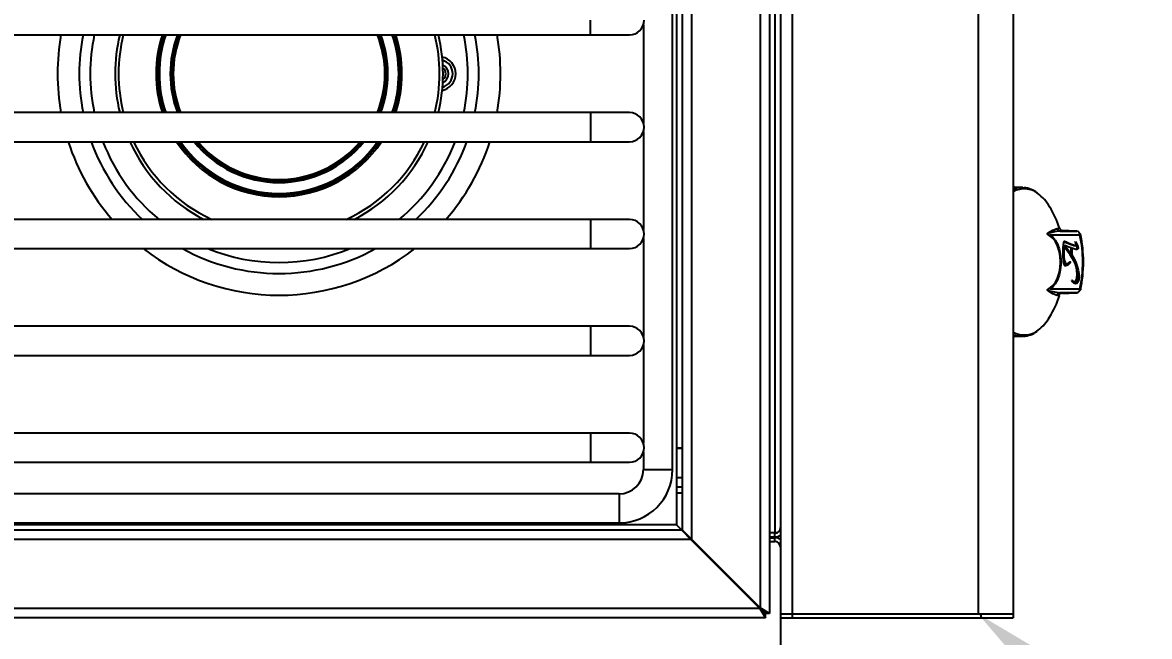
# Model space of a CAD drawing. Header units: inches. Extents: x -1 to 4116, y -71 to 1384.
# Drawn here: x 862.31 to 876.81, y 1080.62 to 1088.52 of the extents above; entities that cross this region are included whole.
import ezdxf
from ezdxf import colors
from ezdxf.entities.mleader import LeaderData, LeaderLine
from ezdxf.math import Vec2, Vec3

# ---------------------------------------------------------------- set-up
doc = ezdxf.new("R2010")
doc.units = ezdxf.units.IN
doc.header["$MEASUREMENT"] = 0
for name, color, linetype in [('A-ANNO - NEW', 3, 'Continuous'), ('A-APPL-NEWW', 1, 'Continuous'), ('A-CASE-NEW', 2, 'Continuous'), ('A-WALL-HTCH-F', 252, 'Continuous')]:
    doc.layers.add(name, color=color, linetype=linetype)
doc.styles.add('ccTXT', font='ROMANS.shx', dxfattribs={"width": 0.8})

msp = doc.modelspace()

# ---------------------------------------------------------------- hatches: boundary and pattern name
at = {"layer": 'A-WALL-HTCH-F'}
h = msp.add_hatch(dxfattribs=at)
h.set_pattern_fill('ANSI31', color=256)
h.set_pattern_definition([(45, (344.39756, 69.81976), (-0.088388348, 0.088388348), [])])
h.paths.add_polyline_path([(868.06377117, 1221.86544828), (844.06377117, 1221.86544828), (844.06377117, 1197.86544828), (868.06377117, 1197.86544828)])
h.paths.add_polyline_path([(864.56377117, 1201.36544828), (847.56377117, 1201.36544828), (847.56377117, 1218.36544828), (864.56377117, 1218.36544828)], flags=16)
h.paths.add_polyline_path([(1028.06377117, 1221.86544828), (1004.06377117, 1221.86544828), (1004.06377117, 1197.86544828), (1028.06377117, 1197.86544828)])
h.paths.add_polyline_path([(1007.56377117, 1218.36544828), (1024.56377117, 1218.36544828), (1024.56377117, 1201.36544828), (1007.56377117, 1201.36544828)], flags=16)
h.paths.add_polyline_path([(1188.06377117, 1221.86544828), (1164.06377117, 1221.86544828), (1164.06377117, 1197.86544828), (1188.06377117, 1197.86544828)])
h.paths.add_polyline_path([(1167.56377117, 1218.36544828), (1184.56377117, 1218.36544828), (1184.56377117, 1201.36544828), (1167.56377117, 1201.36544828)], flags=16)
h.paths.add_polyline_path([(1044.06377117, 273.86544828), (1020.06377117, 273.86544828), (1020.06377117, 249.86544828), (1044.06377117, 249.86544828)])
h.paths.add_polyline_path([(1040.56377117, 253.36544828), (1023.56377117, 253.36544828), (1023.56377117, 270.36544828), (1040.56377117, 270.36544828)], flags=16)
h.paths.add_polyline_path([(1163.31377117, 273.86544828), (1152.06377117, 273.86544828), (1152.06377117, 249.86544828), (1163.31377117, 249.86544828), (1163.31377117, 253.36544828), (1155.56377117, 253.36544828), (1155.56377117, 270.36544828), (1163.31377117, 270.36544828)])
h.paths.add_polyline_path([(856.06377117, 326.11544828), (836.31377117, 326.11544828), (836.31377117, 350.07893897), (831.31377117, 350.07893897), (831.31377117, 321.11544828), (856.06377117, 321.11544828)])
h.paths.add_polyline_path([(908.06377117, 326.11544828), (904.06377117, 326.11544828), (904.06377117, 321.11544828), (908.06377117, 321.11544828)])
h.paths.add_polyline_path([(960.06377117, 326.11544828), (956.06377117, 326.11544828), (956.06377117, 321.11544828), (960.06377117, 321.11544828)])
h.paths.add_polyline_path([(836.31377117, 460.1519576), (831.31377117, 460.1519576), (831.31377117, 374.07893897), (836.31377117, 374.07893897)])
h.paths.add_polyline_path([(1212.56377117, 504.36544828), (1167.56377117, 504.36544828), (1167.56377117, 504.86544828), (1164.06377117, 504.86544828), (1164.06377117, 501.36544828), (1166.06377117, 501.36544828), (1166.06377117, 503.63852295), (1167.56377117, 503.63852295), (1167.56377117, 501.36544828), (1204.56377117, 501.36544828), (1204.56377117, 500.86544828), (1208.06377117, 500.86544828), (1208.06377117, 501.36544828), (1212.56377117, 501.36544828)], flags=17)
h.paths.add_polyline_path([(1212.56377117, 504.86544828), (1204.56377117, 504.86544828), (1186.06377117, 504.86544828), (1186.06377117, 504.36544828), (1212.56377117, 504.36544828)], flags=16)
edge = h.paths.add_edge_path(flags=17)
edge.add_line((1212.56488726, 505.11544828), (1186.06377117, 505.11544828))
edge.add_line((1186.06377117, 505.11544828), (1186.06377117, 504.86544828))
edge.add_line((1186.06377117, 504.86544828), (1204.56377117, 504.86544828))
edge.add_line((1204.56377117, 504.86544828), (1212.56377117, 504.86544828))
edge.add_arc((1240.56377117, 504.86544828), 28, 179.488423743, 180, ccw=False)
h.paths.add_polyline_path([(1172.56377117, 681.86544828), (1167.56377117, 681.86544828), (1167.56377117, 704.36544828), (1172.56377117, 704.36544828)], flags=16)
h.paths.add_polyline_path([(1208.06377117, 500.86544828), (1204.56377117, 500.86544828), (1204.56377117, 500.11544828), (1208.06377117, 500.11544828)], flags=17)
h.paths.add_polyline_path([(1172.81377117, 495.86544828), (1172.06377117, 495.86544828), (1172.06377117, 486.86544828), (1172.81377117, 486.86544828)], flags=17)
h.paths.add_polyline_path([(1172.81377117, 500.11544828), (1204.56377117, 500.11544828), (1204.56377117, 500.86544828), (1172.06377117, 500.86544828), (1172.06377117, 495.86544828), (1172.81377117, 495.86544828)], flags=16)
h.paths.add_polyline_path([(1172.06377117, 486.86544828), (1167.56377117, 486.86544828), (1167.56377117, 478.86544828), (1172.06377117, 478.86544828)], flags=17)
h.paths.add_polyline_path([(1172.81377117, 486.86544828), (1172.06377117, 486.86544828), (1172.06377117, 482.86544828), (1172.81377117, 482.86544828)], flags=17)
h.paths.add_polyline_path([(1172.81377117, 482.86544828), (1172.06377117, 482.86544828), (1172.06377117, 478.86544828), (1172.81377117, 478.86544828)], flags=17)
h.paths.add_polyline_path([(1167.56377117, 501.36544828), (1166.06377117, 501.36544828), (1166.06377117, 478.86544828), (1167.56377117, 478.86544828)], flags=17)
h.paths.add_polyline_path([(1166.06377117, 486.86544828), (1164.06377117, 486.86544828), (1164.06377117, 478.86544828), (1166.06377117, 478.86544828)], flags=17)
h.paths.add_polyline_path([(1164.06377117, 504.36544828), (1163.31377117, 504.36544828), (1163.31377117, 478.86544828), (1164.06377117, 478.86544828)], flags=17)
h.paths.add_polyline_path([(1166.06377117, 495.86544828), (1164.06377117, 495.86544828), (1164.06377117, 486.86544828), (1166.06377117, 486.86544828)], flags=17)
h.paths.add_polyline_path([(1166.06377117, 501.36544828), (1164.06377117, 501.36544828), (1164.06377117, 495.86544828), (1166.06377117, 495.86544828)], flags=17)
h.paths.add_polyline_path([(1172.06377117, 500.86544828), (1204.56377117, 500.86544828), (1204.56377117, 501.36544828), (1167.56377117, 501.36544828), (1167.56377117, 495.86544828), (1172.06377117, 495.86544828)], flags=17)
h.paths.add_polyline_path([(1172.06377117, 495.86544828), (1167.56377117, 495.86544828), (1167.56377117, 486.86544828), (1172.06377117, 486.86544828)], flags=17)
h.paths.add_polyline_path([(1167.56377117, 503.63852295), (1166.06377117, 503.63852295), (1166.06377117, 501.36544828), (1167.56377117, 501.36544828)], flags=16)
h.paths.add_polyline_path([(1168.31377117, 554.11544828), (1190.31377117, 554.11544828), (1190.31377117, 580.36544828), (1185.31377117, 580.36544828), (1185.31377117, 559.11544828), (1163.31377117, 559.11544828), (1163.31377117, 506.36544828), (1164.06377117, 506.36544828), (1164.06377117, 504.86544828), (1175.06377117, 504.86544828), (1175.06377117, 505.11544828), (1168.31377117, 505.11544828)], flags=17)
h.paths.add_polyline_path([(1164.06377117, 504.86544828), (1164.06377117, 506.36544828), (1163.31377117, 506.36544828), (1163.31377117, 504.36544828), (1164.06377117, 504.36544828)], flags=17)
h.paths.add_polyline_path([(1175.06377117, 504.86544828), (1167.56377117, 504.86544828), (1167.56377117, 504.36544828), (1175.06377117, 504.36544828)], flags=16)
h.paths.add_polyline_path([(1186.06377117, 504.86544828), (1175.06377117, 504.86544828), (1175.06377117, 504.36544828), (1186.06377117, 504.36544828)], flags=16)
h.paths.add_polyline_path([(1186.06377117, 505.11544828), (1175.06377117, 505.11544828), (1175.06377117, 504.86544828), (1186.06377117, 504.86544828)], flags=16)
h.paths.add_polyline_path([(1168.31377117, 418.1169859), (1168.31377117, 444.36544828), (1172.81914228, 444.36544828), (1172.81914228, 423.11544828), (1209.06377117, 423.11544828), (1209.06377117, 418.1169859)])
h.paths.add_polyline_path([(1253.06914228, 423.1169859), (1241.06377117, 423.1169859), (1241.06377117, 418.11544828), (1253.06914228, 418.11544828)])
h.paths.add_polyline_path([(1244.31377117, 398.11544828), (1249.31377117, 398.11544828), (1249.31377117, 394.1169859), (1288.81377117, 394.1169859), (1288.81377117, 398.11544828), (1293.81913633, 398.11536314), (1293.82618755, 360.6163898), (1288.8191421, 360.6163898), (1288.8191421, 389.1169859), (1244.31377117, 389.1169859)])
h.paths.add_polyline_path([(1288.81914228, 436.11544828), (1288.81914228, 423.1169859), (1285.06914228, 423.1169859), (1285.06914228, 418.1169859), (1288.81377117, 418.1169859), (1288.81377117, 403.11544828), (1293.81914228, 403.11544816), (1293.81914109, 436.11544828)])
h.paths.add_polyline_path([(1288.81914228, 441.11544828), (1288.81914228, 445.61544828), (1293.81377117, 445.61544828), (1293.81377117, 441.11544828)])
h.paths.add_polyline_path([(1336.31377117, 441.11544828), (1368.31377117, 441.11544828), (1368.31377117, 436.11544828), (1365.81377117, 436.11544828), (1365.81377117, 398.11544828), (1357.31377117, 398.11544828), (1357.31377117, 403.11544828), (1360.81377117, 403.11544828), (1360.81377117, 436.11544828), (1336.31377117, 436.11544828)])
h.paths.add_polyline_path([(1168.31377099, 325.11792741), (1288.8191421, 325.11792741), (1288.8191421, 328.6163898), (1293.81795388, 328.61630476), (1293.81795388, 319.11792741), (1168.31377099, 319.11792741)])
h.paths.add_polyline_path([(1483.81377117, 460.36544828), (1488.81377117, 460.36544828), (1488.81377117, 470.61544828), (1483.81377117, 470.61544828)])
h.paths.add_polyline_path([(1483.81377117, 561.61544828), (1488.81377117, 561.61544828), (1488.81377117, 603.61544828), (1483.81377117, 603.61544828), (1483.81377117, 577.11544828), (1315.81377117, 577.11544828), (1315.81377117, 677.61544828), (1310.81377117, 677.61544828), (1310.81377117, 571.11544828), (1307.56377117, 571.11544828), (1307.56377117, 566.11544828), (1315.81377117, 566.11544828), (1315.81377117, 572.11544828), (1483.81377117, 572.11544828), (1483.81377117, 561.61544828), (1488.81377117, 561.61544828)])
h.paths.add_polyline_path([(1308.81377116, 682.61544828), (1308.81377116, 708.61544828), (1370.56377117, 708.61544828), (1370.56377117, 707.36544828), (1339.56377117, 707.36544828), (1339.56377117, 704.86544828), (1370.56377117, 704.86544828), (1370.56377117, 703.61544828), (1315.81377117, 703.61544828), (1315.81377117, 682.61544828), (1311.56377117, 682.61544828), (1311.56377117, 702.11544828), (1311.56377117, 682.61544828)])
h.paths.add_polyline_path([(1483.81377117, 734.36544828), (1483.81377117, 708.61544828), (1429.06377117, 708.61544828), (1429.06377117, 707.36544828), (1459.31377117, 707.36544828), (1459.31377117, 704.86544828), (1429.06377117, 704.86544828), (1429.06377117, 703.61544828), (1483.81377117, 703.61544828), (1483.81377117, 681.86544828), (1488.81377117, 681.86544828), (1488.81377117, 734.36544828)])
h.paths.add_polyline_path([(1483.81377117, 830.36544828), (1483.81377117, 782.36544828), (1488.81377117, 782.36544828), (1488.81377117, 811.61544828), (1506.81377117, 811.61544828), (1506.81377117, 897.11544828), (1488.81377117, 897.11544828), (1488.81377117, 926.36544828), (1483.81377117, 926.36544828), (1483.81377117, 878.36544828), (1488.06377117, 878.36544828), (1488.06377117, 892.86544828), (1502.56377117, 892.86544828), (1502.56377117, 815.86544828), (1488.06377117, 815.86544828), (1488.06377117, 830.36544828)])
h.paths.add_polyline_path([(1398.06377117, 1001.61544828), (1398.06377117, 1006.61544828), (1488.81377117, 1006.61544828), (1488.81377117, 974.36544828), (1483.81377117, 974.36544828), (1483.81377117, 1001.61544828), (1414.06377117, 1001.61544828)])
h.paths.add_polyline_path([(1172.06377117, 1006.61544828), (1254.06377117, 1006.61544828), (1254.06377117, 1001.61544828), (1172.06377117, 1001.61544828)])
h.paths.add_polyline_path([(1012.06377117, 1006.61544828), (1028.06377117, 1006.61544828), (1028.06377117, 1001.61544828), (1012.06377117, 1001.61544828)])
h.paths.add_polyline_path([(868.06377117, 1006.61544828), (868.06377117, 1001.61544828), (836.31377117, 1001.61544828), (836.31377117, 915.86544828), (831.31377117, 915.86544828), (831.31377117, 1006.61544828)])
h.paths.add_polyline_path([(831.31377117, 879.86544828), (836.31377117, 879.86544828), (836.31377117, 804.36544828), (831.31377117, 804.36544828)])
h.paths.add_polyline_path([(831.31377117, 768.36544828), (831.31377117, 671.36544828), (836.31377117, 671.36544828), (836.31377117, 677.61544828), (867.56377117, 677.61544828), (867.56377117, 678.86544828), (835.31377117, 678.86544828), (835.31377117, 681.36544828), (867.56377117, 681.36544828), (867.56377117, 682.61544828), (836.31377117, 682.61544828), (836.31377117, 768.36544828)])
h.paths.add_polyline_path([(899.56377117, 682.61544828), (976.06377117, 682.61544828), (976.06377117, 677.61544828), (976.31377117, 677.61544828), (976.31377117, 647.36544828), (971.31377117, 647.36544828), (971.31377117, 677.61544828), (899.56377117, 677.61544828)])
h.paths.add_polyline_path([(1027.81377117, 508.11544828), (1027.81377117, 443.11544828), (1032.81377117, 443.11544828), (1032.81377117, 669.11544828), (1038.81377117, 669.11544828), (1038.81377117, 677.61544828), (1034.56377117, 677.61544828), (1034.56377117, 673.36544828), (1032.06377117, 673.36544828), (1032.06377117, 677.61544828), (1027.81377117, 677.61544828), (1027.81377117, 577.11544828), (976.31377117, 577.11544828), (976.31377117, 605.36544828), (971.31377117, 605.36544828), (971.31377117, 577.11544828), (836.31377117, 577.11544828), (836.31377117, 639.36544828), (831.31377117, 639.36544828), (831.31377117, 560.61544828), (836.31377117, 560.61544828), (836.31377117, 572.11544828), (911.31377117, 572.11544828), (911.31377117, 544.11544828), (912.56377117, 544.11544828), (912.56377117, 573.11544828), (915.06377117, 573.11544828), (915.06377117, 544.11544828), (916.31377117, 544.11544828), (916.31377117, 572.11544828), (958.31377117, 572.11544828), (958.31377117, 513.11544828), (955.06377117, 513.11544828), (955.06377117, 508.11544828), (966.56377117, 508.11544828), (966.56377117, 513.11544828), (963.31377117, 513.11544828), (963.31377117, 572.11544828), (1027.81377117, 572.11544828), (1027.81377117, 513.11544828), (996.56377117, 513.11544828), (996.56377117, 508.11544828)])
h.paths.add_polyline_path([(916.31377117, 513.11544828), (925.06377117, 513.11544828), (925.06377117, 508.11544828), (836.31377117, 508.11544828), (836.31377117, 484.1519576), (831.31377117, 484.1519576), (831.31377117, 524.61544828), (836.31377117, 524.61544828), (836.31377117, 513.11544828), (911.31377117, 513.11544828), (911.31377117, 516.11544828), (916.31377117, 516.11544828)], flags=17)
h.paths.add_polyline_path([(1027.81377117, 326.11544828), (1027.81377117, 345.86544828), (1032.81377117, 345.86544828), (1032.81377117, 350.11544828), (1074.06377117, 350.11544828), (1074.06377117, 345.11544828), (1032.81377117, 345.11544828), (1032.81377117, 321.11544828), (1008.06377117, 321.11544828), (1008.06377117, 326.11544828)])
h.paths.add_polyline_path([(1122.06377117, 350.11544828), (1163.31377117, 350.11544828), (1163.31377117, 345.11544828), (1122.06377117, 345.11544828)])
h.paths.add_polyline_path([(1032.81377117, 682.61544828), (1032.81377117, 708.61544828), (1019.31377117, 708.61544828), (1019.31377117, 682.61544828), (1023.56377117, 682.61544828), (1023.56377117, 703.61544828), (1028.56377117, 703.61544828), (1028.56377117, 682.61544828)])
h.paths.add_polyline_path([(1027.81377119, 383.11544828), (1032.81377117, 383.11544828), (1032.81377117, 353.36544828), (1027.81377119, 353.36544828)])
h.paths.add_polyline_path([(1164.06377117, 673.36544828), (1161.56377117, 673.36544828), (1161.56377117, 678.36544828), (1164.06377117, 678.36544828)], flags=16)
edge = h.paths.add_edge_path()
edge.add_line((1293.81377117, 505.11544828), (1272.81377117, 505.11544828))
edge.add_line((1272.81377117, 505.11544828), (1272.81377117, 511.61544828))
edge.add_line((1272.81377117, 511.61544828), (1267.81377117, 511.61544828))
edge.add_line((1267.81377117, 511.61544828), (1267.81377117, 505.11544828))
edge.add_line((1267.81377117, 505.11544828), (1244.31377117, 505.11544828))
edge.add_line((1244.31377117, 505.11544828), (1244.31377117, 566.11544828))
edge.add_line((1244.31377117, 566.11544828), (1267.81377117, 566.11544828))
edge.add_line((1267.81377117, 566.11544828), (1267.81377117, 559.61544828))
edge.add_line((1267.81377117, 559.61544828), (1272.81377117, 559.61544828))
edge.add_line((1272.81377117, 559.61544828), (1272.81377117, 566.11544828))
edge.add_line((1272.81377117, 566.11544828), (1277.56377117, 566.11544828))
edge.add_line((1277.56377117, 566.11544828), (1277.56377117, 571.11544828))
edge.add_line((1277.56377117, 571.11544828), (1244.31377117, 571.11544828))
edge.add_line((1244.31377117, 571.11544828), (1244.31377117, 677.61544828))
edge.add_line((1244.31377117, 677.61544828), (1243.06377117, 677.61544828))
edge.add_line((1243.06377117, 677.61544828), (1243.06377117, 682.61544828))
edge.add_line((1243.06377117, 682.61544828), (1176.81377117, 682.61544828))
edge.add_line((1176.81377117, 682.61544828), (1176.81377117, 708.61544828))
edge.add_line((1176.81377117, 708.61544828), (1163.31377117, 708.61544828))
edge.add_line((1163.31377117, 708.61544828), (1163.31377117, 682.61544828))
edge.add_line((1163.31377117, 682.61544828), (1157.31377117, 682.61544828))
edge.add_line((1157.31377117, 682.61544828), (1157.31377117, 669.11544828))
edge.add_line((1157.31377117, 669.11544828), (1163.31377117, 669.11544828))
edge.add_line((1163.31377117, 669.11544828), (1163.31377117, 665.86544828))
edge.add_line((1163.31377117, 665.86544828), (1168.31377117, 665.86544828))
edge.add_line((1168.31377117, 665.86544828), (1168.31377117, 677.61544828))
edge.add_line((1168.31377117, 677.61544828), (1239.31377117, 677.61544828))
edge.add_line((1239.31377117, 677.61544828), (1239.31377117, 618.61544828))
edge.add_line((1239.31377117, 618.61544828), (1190.31377117, 618.61544828))
edge.add_line((1190.31377117, 618.61544828), (1190.31377117, 628.61544828))
edge.add_line((1190.31377117, 628.61544828), (1168.31377117, 628.61544828))
edge.add_line((1168.31377117, 628.61544828), (1168.31377117, 635.86544828))
edge.add_line((1168.31377117, 635.86544828), (1163.31377117, 635.86544828))
edge.add_line((1163.31377117, 635.86544828), (1163.31377117, 623.61544828))
edge.add_line((1163.31377117, 623.61544828), (1185.31377117, 623.61544828))
edge.add_line((1185.31377117, 623.61544828), (1185.31377117, 610.36544828))
edge.add_line((1185.31377117, 610.36544828), (1190.31377117, 610.36544828))
edge.add_line((1190.31377117, 610.36544828), (1190.31377117, 613.61544828))
edge.add_line((1190.31377117, 613.61544828), (1239.31377117, 613.61544828))
edge.add_line((1239.31377117, 613.61544828), (1239.31377117, 505.11544828))
edge.add_line((1239.31377117, 505.11544828), (1212.56488726, 505.11544828))
edge.add_arc((1240.56377117, 504.86544828), 28.00000001, 179.488423743, 180)
edge.add_line((1212.56377117, 504.86544828), (1212.56377117, 501.36544828))
edge.add_line((1212.56377117, 501.36544828), (1208.06377117, 501.36544828))
edge.add_line((1208.06377117, 501.36544828), (1208.06377117, 500.11544828))
edge.add_line((1208.06377117, 500.11544828), (1288.81377117, 500.11544828))
edge.add_line((1288.81377117, 500.11544828), (1288.81377117, 477.61544828))
edge.add_line((1288.81377117, 477.61544828), (1293.81377117, 477.61544828))
edge.add_line((1293.81377117, 477.61544828), (1293.81377117, 505.11544828))

# ---------------------------------------------------------------- linework, layer by layer
at = {"layer": 'A-APPL-NEWW'}
for p, q in [((871.8043397, 1094.73837722, 0.27330226), (871.8043397, 1080.99251935, 0.27330226)), ((871.9243397, 1094.81037722, 0.27330226), (871.9243397, 1080.92051935, 0.27330226)), ((872.06377117, 1094.81744828, 0.27330226), (872.06377117, 1080.91344828, 0.27330226)), ((872.21482945, 1094.81744828, 0.27330226), (872.21482945, 1080.91344828, 0.27330226)), ((874.60628019, 1094.81744828, 0.27330226), (874.60628019, 1080.91344828, 0.27330226)), ((875.05877117, 1094.81744828, 0.27330226), (875.05877117, 1080.91344828, 0.27330226)), ((870.7993397, 1093.73337722, 0.27330226), (870.7993397, 1081.99751935, 0.27330226)), ((870.9193397, 1093.85337722, 0.27330226), (870.9193397, 1081.87751935, 0.27330226)), ((871.9918397, 1093.77137722, 0.27330226), (871.9918397, 1081.95951935, 0.27330226)), ((870.7273397, 1093.66844828, 0.27330226), (870.7273397, 1082.06244828, 0.27330226)), ((870.6743397, 1082.76809356, 0.27330226), (870.6743397, 1092.95919828, 0.27330226)), ((869.6208397, 1088.36544828, 0.27330226), (869.6208397, 1088.55294828, 0.27330226)), ((870.2993397, 1088.4955549, 0.27330226), (870.2993397, 1087.23534166, 0.27330226)), ((850.6028397, 1088.36544828, 0.27330226), (869.6208397, 1088.36544828, 0.27330226)), ((869.6208397, 1088.36544828, 0.27330226), (870.1208397, 1088.36544828, 0.27330226)), ((869.6208397, 1087.36544828, 0.27330226), (850.6028397, 1087.36544828, 0.27330226)), ((870.1208397, 1087.36544828, 0.27330226), (869.6208397, 1087.36544828, 0.27330226)), ((869.6208397, 1087.36544828, 0.27330226), (869.6208397, 1087.17794828, 0.27330226)), ((869.6208397, 1087.17794828, 0.27330226), (869.6208397, 1086.99044828, 0.27330226)), ((870.2993397, 1087.1205549, 0.27330226), (870.2993397, 1085.86034166, 0.27330226)), ((850.6028397, 1086.99044828, 0.27330226), (869.6208397, 1086.99044828, 0.27330226)), ((869.6208397, 1086.99044828, 0.27330226), (870.1208397, 1086.99044828, 0.27330226)), ((875.18113005, 1086.40027432, 0.27330226), (875.07517451, 1086.40463837, 0.27330226)), ((875.18113005, 1086.40027432, 0.27330226), (875.2143443, 1086.39684727, 0.27330226)), ((869.6208397, 1085.99044828, 0.27330226), (850.6028397, 1085.99044828, 0.27330226)), ((870.1208397, 1085.99044828, 0.27330226), (869.6208397, 1085.99044828, 0.27330226)), ((869.6208397, 1085.99044828, 0.27330226), (869.6208397, 1085.80294828, 0.27330226)), ((869.6208397, 1085.80294828, 0.27330226), (869.6208397, 1085.61544828, 0.27330226)), ((870.2993397, 1085.7455549, 0.27330226), (870.2993397, 1084.48534166, 0.27330226)), ((875.91671854, 1085.78940983, 0.27330226), (875.53393092, 1085.78940983, 0.27330226)), ((875.6667353, 1085.83937937, 0.27330226), (875.87579596, 1085.83937937, 0.27330226)), ((875.68448305, 1085.84833044, 0.27330226), (875.69177699, 1085.84706819, 0.27330226)), ((850.6028397, 1085.61544828, 0.27330226), (869.6208397, 1085.61544828, 0.27330226)), ((869.6208397, 1085.61544828, 0.27330226), (870.1208397, 1085.61544828, 0.27330226)), ((875.73742267, 1085.69301709, 0.27330226), (875.75438363, 1085.69301709, 0.27330226)), ((875.80236993, 1085.54889168, 0.27330226), (875.80236993, 1085.62407431, 0.27330226)), ((875.81269303, 1085.61604749, 0.27330226), (875.80236993, 1085.61935822, 0.27330226)), ((875.86180842, 1085.60573523, 0.27330226), (875.81269303, 1085.62148705, 0.27330226)), ((875.81269303, 1085.62148705, 0.27330226), (875.81269303, 1085.53367252, 0.27330226)), ((875.83008865, 1085.65877398, 0.27330226), (875.84704961, 1085.65877398, 0.27330226)), ((875.85398544, 1085.69826769, 0.27330226), (875.85797758, 1085.70770357, 0.27330226)), ((875.86600816, 1085.65687165, 0.27330226), (875.87117943, 1085.64462017, 0.27330226)), ((875.87559944, 1085.60307187, 0.27330226), (875.87116373, 1085.60307187, 0.27330226)), ((875.78540897, 1085.54889168, 0.27330226), (875.78540897, 1085.57172963, 0.27330226)), ((875.79573207, 1085.55794605, 0.27330226), (875.79573207, 1085.53367252, 0.27330226)), ((875.79573207, 1085.53367252, 0.27330226), (875.80766529, 1085.51205806, 0.27330226)), ((875.73234177, 1085.42089858, 0.27330226), (875.74930273, 1085.42089858, 0.27330226)), ((875.77444067, 1085.43223685, 0.27330226), (875.79140163, 1085.43223685, 0.27330226)), ((875.81720744, 1085.19488181, 0.27330226), (875.82702398, 1085.19200247, 0.27330226)), ((875.82702398, 1085.19200247, 0.27330226), (875.83527404, 1085.19479326, 0.27330226)), ((875.53393092, 1085.09748674, 0.27330226), (875.91671854, 1085.09748674, 0.27330226)), ((875.87579596, 1085.0475172, 0.27330226), (875.6667353, 1085.0475172, 0.27330226)), ((869.6208397, 1084.61544828, 0.27330226), (850.6028397, 1084.61544828, 0.27330226)), ((870.1208397, 1084.61544828, 0.27330226), (869.6208397, 1084.61544828, 0.27330226)), ((869.6208397, 1084.61544828, 0.27330226), (869.6208397, 1084.42794828, 0.27330226)), ((875.06405731, 1084.48202928, 0.27330226), (875.05877117, 1084.48208103, 0.27330226)), ((875.07517451, 1084.48225819, 0.27330226), (875.06405731, 1084.48202928, 0.27330226)), ((875.07517451, 1084.48225819, 0.27330226), (875.18113005, 1084.48662225, 0.27330226)), ((875.18756965, 1084.48696471, 0.27330226), (875.18113005, 1084.48662225, 0.27330226)), ((869.6208397, 1084.42794828, 0.27330226), (869.6208397, 1084.24044828, 0.27330226)), ((870.2993397, 1084.3705549, 0.27330226), (870.2993397, 1083.11034166, 0.27330226)), ((850.6028397, 1084.24044828, 0.27330226), (869.6208397, 1084.24044828, 0.27330226)), ((869.6208397, 1084.24044828, 0.27330226), (870.1208397, 1084.24044828, 0.27330226)), ((869.6208397, 1083.24044828, 0.27330226), (850.6028397, 1083.24044828, 0.27330226)), ((870.1208397, 1083.24044828, 0.27330226), (869.6208397, 1083.24044828, 0.27330226)), ((869.6208397, 1083.24044828, 0.27330226), (869.6208397, 1083.05294828, 0.27330226)), ((869.6208397, 1083.05294828, 0.27330226), (869.6208397, 1082.86544828, 0.27330226)), ((870.2993397, 1082.9955549, 0.27330226), (870.2993397, 1082.77169828, 0.27330226)), ((870.7273397, 1083.05194828, 0.27330226), (870.7993397, 1083.05194828, 0.27330226)), ((870.7993397, 1083.04344828, 0.27330226), (870.7273397, 1083.04344828, 0.27330226)), ((850.6028397, 1082.86544828, 0.27330226), (869.6208397, 1082.86544828, 0.27330226)), ((869.6208397, 1082.86544828, 0.27330226), (870.1208397, 1082.86544828, 0.27330226)), ((870.2993397, 1082.77169828, 0.27330226), (870.6743397, 1082.77169828, 0.27330226)), ((870.7993397, 1082.66344828, 0.27330226), (870.7273397, 1082.66344828, 0.27330226)), ((869.9868397, 1082.45919828, 0.27330226), (850.2368397, 1082.45919828, 0.27330226)), ((869.9868397, 1082.45919828, 0.27330226), (869.9868397, 1082.08419828, 0.27330226)), ((870.7993397, 1082.54344828, 0.27330226), (870.7273397, 1082.54344828, 0.27330226)), ((870.7273397, 1082.47144828, 0.27330226), (870.7993397, 1082.47144828, 0.27330226)), ((870.79226863, 1081.99044828, 0.27330226), (849.43141076, 1081.99044828, 0.27330226)), ((870.7273397, 1082.06244828, 0.27330226), (849.4963397, 1082.06244828, 0.27330226)), ((850.2368397, 1082.08419828, 0.27330226), (869.9868397, 1082.08419828, 0.27330226)), ((870.79226863, 1081.99044828, 0.27330226), (870.7273397, 1082.06244828, 0.27330226)), ((870.79226863, 1081.99044828, 0.27330226), (870.91226863, 1081.87044828, 0.27330226)), ((870.9193397, 1081.87751935, 0.27330226), (870.7993397, 1081.99751935, 0.27330226)), ((870.7993397, 1081.99751935, 0.27330226), (870.7993397, 1081.98337722, 0.27330226)), ((870.91226863, 1081.87044828, 0.27330226), (849.31141076, 1081.87044828, 0.27330226)), ((870.8473397, 1081.94951935, 0.27330226), (870.8473397, 1081.93537722, 0.27330226)), ((870.88826863, 1081.89444828, 0.27330226), (870.90241076, 1081.89444828, 0.27330226)), ((870.91226863, 1081.87044828, 0.27330226), (871.79726863, 1080.98544828, 0.27330226)), ((871.8043397, 1080.99251935, 0.27330226), (870.9193397, 1081.87751935, 0.27330226)), ((870.9243397, 1081.85837722, 0.27330226), (870.9243397, 1081.87251935, 0.27330226)), ((870.93626863, 1081.84644828, 0.27330226), (870.95041076, 1081.84644828, 0.27330226)), ((871.9918397, 1081.95951935, 0.27330226), (871.9243397, 1081.95951935, 0.27330226)), ((871.9243397, 1081.90444828, 0.27330226), (871.9918397, 1081.90444828, 0.27330226)), ((871.9243397, 1081.89444828, 0.27330226), (871.9918397, 1081.89444828, 0.27330226)), ((871.9243397, 1081.84644828, 0.27330226), (871.9918397, 1081.84644828, 0.27330226)), ((871.9918397, 1081.95244828, 0.27330226), (871.9918397, 1081.95951935, 0.27330226)), ((871.9918397, 1081.90444828, 0.27330226), (871.9918397, 1081.95244828, 0.27330226)), ((871.9918397, 1081.89444828, 0.27330226), (871.9918397, 1081.90444828, 0.27330226)), ((871.9918397, 1081.84644828, 0.27330226), (871.9918397, 1081.89444828, 0.27330226)), ((871.00826863, 1081.77444828, 0.27330226), (871.02241076, 1081.77444828, 0.27330226)), ((871.66341076, 1081.13344828, 0.27330226), (871.64926863, 1081.13344828, 0.27330226)), ((871.79726863, 1080.98544828, 0.27330226), (848.42641076, 1080.98544828, 0.27330226)), ((871.76881199, 1081.01390492, 0.27330226), (871.78295413, 1081.01390492, 0.27330226)), ((871.79726863, 1080.98544828, 0.27330226), (871.86926863, 1080.86544828, 0.27330226)), ((871.79726863, 1080.98544828, 0.27330226), (871.86926863, 1080.91344828, 0.27330226)), ((871.9243397, 1080.92051935, 0.27330226), (871.8043397, 1080.99251935, 0.27330226)), ((871.8763397, 1080.92051935, 0.27330226), (871.8043397, 1080.99251935, 0.27330226)), ((871.86926863, 1080.86544828, 0.27330226), (848.35441076, 1080.86544828, 0.27330226)), ((871.86926863, 1080.86544828, 0.27330226), (871.86926863, 1080.91344828, 0.27330226)), ((871.9243397, 1080.92051935, 0.27330226), (871.8763397, 1080.92051935, 0.27330226)), ((872.06377117, 1080.91344828, 0.27330226), (872.21482945, 1080.91344828, 0.27330226)), ((872.06377117, 1080.91344828, 0.27330226), (872.21482945, 1080.91344828, 0.27330226)), ((872.06377117, 1080.91344828, 0.27330226), (872.06377117, 1080.86544828, 0.27330226)), ((872.06377117, 1080.86544828, 0.27330226), (872.21482945, 1080.86544828, 0.27330226)), ((872.21482945, 1080.91344828, 0.27330226), (874.60628019, 1080.91344828, 0.27330226)), ((872.21482945, 1080.91344828, 0.27330226), (872.21482945, 1080.86544828, 0.27330226)), ((872.21482945, 1080.91344828, 0.27330226), (874.64185688, 1080.91344828, 0.27330226)), ((872.21482945, 1080.86544828, 0.27330226), (874.64185688, 1080.86544828, 0.27330226)), ((874.64185688, 1080.91344828, 0.27330226), (875.05877117, 1080.91344828, 0.27330226)), ((874.64185688, 1080.91344828, 0.27330226), (874.64185688, 1080.86544828, 0.27330226)), ((874.64185688, 1080.86544828, 0.27330226), (875.05877117, 1080.86544828, 0.27330226)), ((875.05877117, 1080.91344828, 0.27330226), (875.05877117, 1080.86544828, 0.27330226))]:
    msp.add_line(p, q, dxfattribs=at)
at = {"layer": 'A-APPL-NEWW', "elevation": 0.27330226, "flags": 128}
for points in [[(875.05877117, 1086.40527153), (875.06374, 1086.40493299), (875.06457896, 1086.40486679)], [(875.05877117, 1086.40481554), (875.06405731, 1086.40486729), (875.07517451, 1086.40463837)], [(875.53338428, 1085.77719372), (875.5171887, 1085.7865012), (875.50023076, 1085.79832566), (875.49884492, 1085.8000325), (875.49818428, 1085.80116583), (875.49777959, 1085.80219719), (875.49756408, 1085.80327843), (875.49756654, 1085.80439515), (875.49794811, 1085.80598175), (875.50105144, 1085.81050036), (875.51565378, 1085.82190628), (875.51765095, 1085.82324849), (875.56915019, 1085.85419667), (875.62202167, 1085.87360389)], [(875.6667353, 1085.83937937), (875.64104338, 1085.83782141), (875.58786633, 1085.82932058), (875.52038101, 1085.81258442), (875.50302201, 1085.80667271), (875.49912973, 1085.80433071), (875.49852271, 1085.80350838), (875.49840337, 1085.80314009), (875.4983791, 1085.80292958), (875.49839878, 1085.80263832), (875.498472, 1085.80236917), (875.49856726, 1085.80215609), (875.49877253, 1085.80183461), (875.49933276, 1085.80124721), (875.50059372, 1085.80036255), (875.51734035, 1085.79423391), (875.53393092, 1085.78940983)], [(875.53338428, 1085.10970285), (875.56957131, 1085.1385053), (875.60171342, 1085.18109415), (875.62835749, 1085.23554394), (875.64829894, 1085.29939304), (875.66063622, 1085.36975483), (875.66481157, 1085.44344828), (875.66063622, 1085.51714174), (875.64829894, 1085.58750353), (875.62835749, 1085.65135263), (875.60171342, 1085.70580242), (875.56957131, 1085.74839126), (875.53338428, 1085.77719372)], [(875.53393092, 1085.78940983), (875.56868522, 1085.76237852), (875.5999711, 1085.72305453), (875.62658267, 1085.67295354), (875.64749424, 1085.61400663), (875.66189981, 1085.54848581), (875.66924413, 1085.47891648), (875.66924413, 1085.40798009), (875.66189981, 1085.33841076), (875.64749424, 1085.27288993), (875.62658267, 1085.21394302), (875.5999711, 1085.16384204), (875.56868522, 1085.12451805), (875.53393092, 1085.09748674)], [(875.69177699, 1085.84706819), (875.69727427, 1085.8458498), (875.70030634, 1085.84470098), (875.70086757, 1085.84362388), (875.69895691, 1085.8426205), (875.69457791, 1085.8416927), (875.68773873, 1085.84084222), (875.67845209, 1085.84007063), (875.6667353, 1085.83937937)], [(875.87579596, 1085.83937937), (875.77187113, 1085.84372172), (875.69177699, 1085.84706819)], [(875.91671854, 1085.78940983), (875.92060314, 1085.79309332), (875.9227869, 1085.79664146), (875.92318956, 1085.79992386), (875.92179635, 1085.80281992), (875.91865844, 1085.80522322), (875.91400325, 1085.80701466)], [(875.69913891, 1085.53291157), (875.70129361, 1085.61418936), (875.70482468, 1085.67779793)], [(875.71161156, 1085.61899914), (875.70959808, 1085.62158369), (875.70233389, 1085.63292907)], [(875.70600979, 1085.6567194), (875.71987716, 1085.63584287), (875.73117236, 1085.62042171)], [(875.73072363, 1085.64504789), (875.71884208, 1085.65032402), (875.70600979, 1085.6567194)], [(875.70644145, 1085.7047128), (875.71673505, 1085.70087042), (875.73742267, 1085.69301709)], [(875.71292993, 1085.64286997), (875.71036461, 1085.59642132), (875.70946201, 1085.55977338)], [(875.74518962, 1085.59766907), (875.72655905, 1085.62158369), (875.71292993, 1085.64286997)], [(875.72297076, 1085.6567194), (875.73683812, 1085.63584287), (875.74813332, 1085.62042171)], [(875.75224643, 1085.64302216), (875.73580304, 1085.65032402), (875.72297076, 1085.6567194)], [(875.73117236, 1085.62042171), (875.74693902, 1085.59968607), (875.75939959, 1085.58359135)], [(875.73742267, 1085.69301709), (875.78929336, 1085.67362598), (875.83008865, 1085.65877398)], [(875.79305494, 1085.53557492), (875.76655476, 1085.57117917), (875.74518962, 1085.59766907)], [(875.74813332, 1085.62042171), (875.76389999, 1085.59968607), (875.77636055, 1085.58359135)], [(875.80236993, 1085.62407431), (875.77423832, 1085.63410149), (875.75224643, 1085.64302216)], [(875.75438363, 1085.69301709), (875.80625432, 1085.67362598), (875.84704961, 1085.65877398)], [(875.83008865, 1085.65877398), (875.83791322, 1085.65644971), (875.84412161, 1085.65565406)], [(875.84412161, 1085.65565406), (875.8493668, 1085.65695065), (875.85017045, 1085.65784694)], [(875.84704961, 1085.65877398), (875.85487418, 1085.65644971), (875.86108258, 1085.65565406)], [(875.85797758, 1085.70770357), (875.87576801, 1085.67393212), (875.8881404, 1085.64462017)], [(875.86108258, 1085.65565406), (875.86632776, 1085.65695065), (875.86859308, 1085.6594771), (875.86927088, 1085.66163112), (875.8694701, 1085.66410069)], [(875.87116373, 1085.60307187), (875.86591554, 1085.60443537), (875.86180842, 1085.60573523)], [(875.87601839, 1085.62255239), (875.87558919, 1085.61729116), (875.87424943, 1085.61261071), (875.86973735, 1085.60635308), (875.86462845, 1085.60484272)], [(875.87117943, 1085.64462017), (875.87468631, 1085.63283305), (875.87601839, 1085.62255239)], [(875.89297935, 1085.62255239), (875.89255015, 1085.61729116), (875.89121039, 1085.61261071), (875.88669831, 1085.60635308), (875.87559944, 1085.60307187)], [(875.8881404, 1085.64462017), (875.89164727, 1085.63283305), (875.89297935, 1085.62255239)], [(875.73591496, 1085.3916778), (875.72445112, 1085.39519632), (875.71466351, 1085.40686974), (875.70412331, 1085.44561706), (875.69913891, 1085.53291157)], [(875.70343845, 1085.45761141), (875.71071357, 1085.43518548), (875.72080353, 1085.42420608), (875.73234177, 1085.42089858)], [(875.70946201, 1085.55977338), (875.71071029, 1085.51564784), (875.71557507, 1085.47248268), (875.72767453, 1085.43518548), (875.73776449, 1085.42420608), (875.74930273, 1085.42089858)], [(875.75939959, 1085.58359135), (875.77404991, 1085.564386), (875.78540897, 1085.54889168)], [(875.77636055, 1085.58359135), (875.79101087, 1085.564386), (875.80236993, 1085.54889168)], [(875.85483226, 1085.42569261), (875.82150231, 1085.48978595), (875.79305494, 1085.53557492)], [(875.81269303, 1085.53367252), (875.84144203, 1085.4815999), (875.86192939, 1085.43687869)], [(875.77444067, 1085.43223685), (875.74463301, 1085.40273651), (875.718954, 1085.3916778)], [(875.79140163, 1085.43223685), (875.76159397, 1085.40273651), (875.73591496, 1085.3916778)], [(875.74930273, 1085.42089858), (875.77271967, 1085.42991368), (875.78999027, 1085.44418389)], [(875.78999027, 1085.44418389), (875.79041163, 1085.44436813), (875.79080026, 1085.4444067), (875.79112504, 1085.44416107), (875.79142717, 1085.44351255), (875.79168391, 1085.44266197)], [(875.79224845, 1085.43642212), (875.79205228, 1085.43385743), (875.79140163, 1085.43223685)], [(875.79168391, 1085.44266197), (875.79216071, 1085.43922426), (875.79224845, 1085.43642212)], [(875.88237398, 1085.29047041), (875.87336041, 1085.37105941), (875.85483226, 1085.42569261)], [(875.86192939, 1085.43687869), (875.8826756, 1085.38372285), (875.89560045, 1085.33795418)], [(875.87863949, 1085.33795418), (875.8864137, 1085.29376825), (875.88863999, 1085.25744484)], [(875.89560045, 1085.33795418), (875.90337466, 1085.29376825), (875.90560096, 1085.25744484)], [(875.82059666, 1085.18911084), (875.81527263, 1085.1981763), (875.81269303, 1085.20752601)], [(875.81321725, 1085.2096567), (875.81434921, 1085.20945633), (875.81515284, 1085.20859135)], [(875.81515284, 1085.20859135), (875.83078292, 1085.19587482), (875.84398494, 1085.19200247)], [(875.85983251, 1085.1627817), (875.83683, 1085.17209142), (875.82059666, 1085.18911084)], [(875.84398494, 1085.19200247), (875.8572604, 1085.19649322), (875.86838913, 1085.21077796), (875.87596403, 1085.23189281), (875.88237398, 1085.29047041)], [(875.88863999, 1085.25744484), (875.88530779, 1085.21776296), (875.87361826, 1085.18440035), (875.8593705, 1085.16795288), (875.85273023, 1085.16587165)], [(875.90560096, 1085.25744484), (875.90226875, 1085.21776296), (875.89057922, 1085.18440035), (875.87633147, 1085.16795288), (875.85983251, 1085.1627817)], [(875.62202167, 1085.01329268), (875.5698795, 1085.03230712), (875.50756988, 1085.07075032), (875.50347083, 1085.07408439), (875.50091357, 1085.07654257), (875.49931901, 1085.07845322), (875.49835544, 1085.07999962), (875.4975624, 1085.08254307), (875.49756043, 1085.08358029), (875.49778835, 1085.08472844), (875.4981524, 1085.0856642), (875.49894674, 1085.0870115), (875.50148961, 1085.0898057), (875.51299393, 1085.09787857), (875.53338428, 1085.10970285)], [(875.53393092, 1085.09748674), (875.5265728, 1085.09538094), (875.51311395, 1085.0913582), (875.50178053, 1085.08717402), (875.49942258, 1085.08572578), (875.498747, 1085.08502747), (875.4986588, 1085.08489821), (875.49847766, 1085.08454246), (875.49845565, 1085.08448109), (875.49839059, 1085.08420525), (875.49838, 1085.08394738), (875.49841563, 1085.0836988), (875.49851304, 1085.08340978), (875.49967995, 1085.08209151), (875.50090512, 1085.08129), (875.50285549, 1085.08029971), (875.50591866, 1085.07902564), (875.510782, 1085.07729758), (875.52666884, 1085.07250381), (875.58885274, 1085.05737241), (875.6667353, 1085.0475172)], [(875.62521874, 1085.01297633), (875.63404563, 1085.02847886), (875.64784887, 1085.04290636)], [(875.6667353, 1085.0475172), (875.67845209, 1085.04682594), (875.68773873, 1085.04605435), (875.69457791, 1085.04520387), (875.69895691, 1085.04427607), (875.70086757, 1085.04327269), (875.70030634, 1085.04219558), (875.69727427, 1085.04104677), (875.69177699, 1085.03982838)], [(875.69177699, 1085.03982838), (875.77187113, 1085.04317485), (875.87579596, 1085.0475172)], [(875.70088593, 1085.04272462), (875.69962073, 1085.04195493), (875.69877665, 1085.04151241)], [(875.91671854, 1085.09748674), (875.92060314, 1085.09380325), (875.9227869, 1085.09025511), (875.92318956, 1085.08697271), (875.92179635, 1085.08407665), (875.91865844, 1085.08167335), (875.91400324, 1085.0798819)]]:
    msp.add_lwpolyline(points, dxfattribs=at)
at = {"layer": 'A-APPL-NEWW'}
for centre, radius, start, end in [((870.1208397, 1088.55294828, 0.27330226), 0.1875, 270, 0), ((865.6118397, 1087.86544828, 0.27330226), 2.85, 169.895817284, 190.104182716), ((865.6118397, 1087.86544828, 0.27330226), 2.57035354, 168.782978321, 191.217021679), ((865.6118397, 1087.86544828, 0.27330226), 2.42893219, 168.12063437, 191.87936563), ((865.6118397, 1087.86544828, 0.27330226), 2.11, 166.292411234, 193.707588766), ((865.6118397, 1087.86544828, 0.27330226), 2.06514754, 165.988688327, 194.011311673), ((865.6118397, 1087.86544828, 0.27330226), 1.58205901, 161.576159276, 198.423840724), ((865.6118397, 1087.86544828, 0.27330226), 1.56, 161.306059077, 198.693940923), ((865.6118397, 1087.86544828, 0.27330226), 1.54, 161.054094201, 198.945905799), ((865.6118397, 1087.86544828, 0.27330226), 1.4, 159.075167572, 200.924832428), ((865.6118397, 1087.86544828, 0.27330226), 1.38, 158.757327573, 201.242672427), ((865.6118397, 1087.86544828, 0.27330226), 1.36098022, 158.44573479, 201.55426521), ((865.6118397, 1087.86544828, 0.27330226), 1.36098022, 338.44573479, 21.55426521), ((865.6118397, 1087.86544828, 0.27330226), 1.38, 338.757327573, 21.242672427), ((865.6118397, 1087.86544828, 0.27330226), 1.4, 339.075167572, 20.924832428), ((865.6118397, 1087.86544828, 0.27330226), 1.54, 341.054094201, 18.945905799), ((865.6118397, 1087.86544828, 0.27330226), 1.56, 341.306059077, 18.693940923), ((865.6118397, 1087.86544828, 0.27330226), 1.58205901, 341.576159276, 18.423840724), ((865.6118397, 1087.86544828, 0.27330226), 2.06514754, 345.988688327, 14.011311673), ((865.6118397, 1087.86544828, 0.27330226), 2.11, 346.292411234, 13.707588766), ((865.6118397, 1087.86544828, 0.27330226), 2.42893219, 0, 11.87936563), ((865.6118397, 1087.86544828, 0.27330226), 2.57035354, 0, 11.217021679), ((865.6118397, 1087.86544828, 0.27330226), 2.85, 0, 10.104182716), ((867.6668397, 1087.86544828, 0.27330226), 0.21875, 0, 78.371255038), ((867.6668397, 1087.86544828, 0.27330226), 0.18, 285.417399365, 74.582600635), ((867.6668397, 1087.86544828, 0.27330226), 0.125, 294.549198572, 65.450801428), ((867.6668397, 1087.86544828, 0.27330226), 0.09, 306.683282764, 53.316717236), ((867.6668397, 1087.86544828, 0.27330226), 0.21875, 281.628744962, 0), ((865.6118397, 1087.86544828, 0.27330226), 2.42893219, 348.12063437, 0), ((865.6118397, 1087.86544828, 0.27330226), 2.57035354, 348.782978321, 0), ((865.6118397, 1087.86544828, 0.27330226), 2.85, 349.895817284, 0), ((870.1208397, 1087.17794828, 0.27330226), 0.1875, 0, 90), ((870.1208397, 1087.17794828, 0.27330226), 0.1875, 270, 0), ((865.6118397, 1087.86544828, 0.27330226), 2.85, 197.879585432, 221.139510415), ((865.6118397, 1087.86544828, 0.27330226), 2.57035354, 199.90247064, 226.842117542), ((865.6118397, 1087.86544828, 0.27330226), 2.42893219, 201.114973108, 230.528794506), ((865.6118397, 1087.86544828, 0.27330226), 2.11, 204.499918175, 242.701044343), ((865.6118397, 1087.86544828, 0.27330226), 2.06514754, 205.068313118, 245.220219674), ((865.6118397, 1087.86544828, 0.27330226), 1.58205901, 213.578345475, 270), ((865.6118397, 1087.86544828, 0.27330226), 1.56, 214.117884159, 270), ((865.6118397, 1087.86544828, 0.27330226), 1.54, 214.623535479, 270), ((865.6118397, 1087.86544828, 0.27330226), 1.4, 218.682187453, 270), ((865.6118397, 1087.86544828, 0.27330226), 1.38, 219.350150905, 270), ((865.6118397, 1087.86544828, 0.27330226), 1.36098022, 220.009825484, 270), ((865.6118397, 1087.86544828, 0.27330226), 1.38, 270, 320.649849095), ((865.6118397, 1087.86544828, 0.27330226), 1.56, 270, 325.882115841), ((865.6118397, 1087.86544828, 0.27330226), 1.36098022, 270, 319.990174516), ((865.6118397, 1087.86544828, 0.27330226), 1.58205901, 270, 326.421654525), ((865.6118397, 1087.86544828, 0.27330226), 1.54, 270, 325.376464521), ((865.6118397, 1087.86544828, 0.27330226), 1.4, 270, 321.317812547), ((865.6118397, 1087.86544828, 0.27330226), 2.06514754, 294.779780326, 334.931686882), ((865.6118397, 1087.86544828, 0.27330226), 2.11, 297.298955657, 335.500081825), ((865.6118397, 1087.86544828, 0.27330226), 2.42893219, 309.471205494, 338.885026892), ((865.6118397, 1087.86544828, 0.27330226), 2.57035354, 313.157882458, 340.09752936), ((865.6118397, 1087.86544828, 0.27330226), 2.85, 318.860489585, 342.120414568), ((875.17053622, 1086.12077235, 0.27330226), 0.27970266, 87.829384865, 113.552253305), ((875.20005023, 1086.09577272, 0.27330226), 0.2881198, 52.583777101, 119.363478656), ((875.18069343, 1086.1037474, 0.27330226), 0.2942964, 50.517094509, 86.685419466), ((875.01586383, 1085.85282913, 0.27330226), 0.59298922, 30.459042439, 52.711706365), ((874.360012, 1085.44344828, 0.27330226), 1.36600496, 18.554708765, 31.315445902), ((870.1208397, 1085.80294828, 0.27330226), 0.1875, 0, 90), ((870.1208397, 1085.80294828, 0.27330226), 0.1875, 270, 0), ((875.58607033, 1085.78095642, 0.27330226), 0.05282024, 170.790717765, 184.084982196), ((875.62917848, 1085.94401179, 0.27330226), 0.0707707, 264.195946509, 291.40982292), ((875.66879552, 1085.88839199, 0.27330226), 0.0490559, 197.544957184, 267.593014583), ((875.70459926, 1085.89683483, 0.27330226), 0.05286507, 200.469126042, 248.265091838), ((875.86983482, 1085.79275594, 0.27330226), 0.04700298, 355.917701811, 82.713857346), ((874.31768302, 1085.44344828, 0.27330226), 1.636033, 347.791859005, 12.208140995), ((874.27858607, 1085.44344828, 0.27330226), 1.68280189, 347.759224945, 12.240775055), ((865.6118397, 1087.86544828, 0.27330226), 2.85, 232.136353638, 307.863646362), ((865.6118397, 1087.86544828, 0.27330226), 2.57035354, 241.088316595, 298.911683405), ((865.6118397, 1087.86544828, 0.27330226), 2.42893219, 247.870223575, 292.129776425), ((875.78212791, 1085.68639267, 0.27330226), 0.07777955, 164.098102638, 186.34421136), ((875.68069382, 1085.53963503, 0.27330226), 0.17016534, 64.338829763, 80.996161777), ((875.78497942, 1085.64640146, 0.27330226), 0.0863246, 11.831317934, 36.929214711), ((875.81582769, 1085.20788461, 0.27330226), 0.0031551, 145.829520276, 186.526132949), ((875.58607033, 1085.10594015, 0.27330226), 0.05282024, 175.915017804, 189.209282235), ((875.66879552, 1084.99850458, 0.27330226), 0.0490559, 92.406985416, 162.455042815), ((875.62739022, 1084.92983509, 0.27330226), 0.08363008, 70.713652412, 93.680578163), ((875.68757444, 1084.99132606, 0.27330226), 0.04868405, 85.047904255, 163.710772755), ((875.86983482, 1085.09414063, 0.27330226), 0.04700298, 277.286142654, 4.082298189), ((874.360012, 1085.44344828, 0.27330226), 1.36600496, 328.684554097, 341.445291235), ((875.01231082, 1085.03651421, 0.27330226), 0.59729229, 308.00871097, 329.511412665), ((870.1208397, 1084.42794828, 0.27330226), 0.1875, 0, 90), ((875.19994368, 1084.79507985, 0.27330226), 0.2915224, 241.036025894, 308.172155046), ((875.17053622, 1084.76612421, 0.27330226), 0.27970266, 246.447746695, 272.170615135), ((875.17859494, 1084.78584848, 0.27330226), 0.29755347, 271.88261939, 308.93509445), ((870.1208397, 1084.42794828, 0.27330226), 0.1875, 270, 0), ((870.1208397, 1083.05294828, 0.27330226), 0.1875, 0, 90), ((870.1208397, 1083.05294828, 0.27330226), 0.1875, 270, 0), ((869.9868397, 1082.77169828, 0.27330226), 0.3125, 270, 0), ((869.9868397, 1082.77169828, 0.27330226), 0.6875, 270, 0), ((871.9918397, 1082.02444828, 0.27330226), 0.072, 270, 0), ((871.9918397, 1082.02444828, 0.27330226), 0.12, 270, 306.829007358), ((871.9918397, 1081.77444828, 0.27330226), 0.12, 53.170992642, 90), ((871.9918397, 1081.77444828, 0.27330226), 0.072, 2.500047772, 90)]:
    msp.add_arc(centre, radius, start, end, dxfattribs=at)
msp.add_ellipse((871.9918397, 1082.02444828, 0.27330226), major_axis=(-0.12, 0), ratio=0.5410744349, start_param=1.5707963268, end_param=1.8842410463, dxfattribs=at)
at = {"layer": 'A-CASE-NEW', "elevation": 0.27330226}
msp.add_lwpolyline([(872.06377117, 1055.86544828), (840.06377117, 1055.86544828), (840.06377117, 1193.86544828), (872.06377117, 1193.86544828)], close=True, dxfattribs=at)

# ---------------------------------------------------------------- leaders
at = {"layer": 'A-ANNO - NEW'}
ml = msp.add_multileader_mtext('Standard', dxfattribs=at)
ml.set_content('2 BURNER COOKTOP', color=256, style='ccTXT')
ml.set_leader_properties()
ml.build(insert=Vec2(0, 0))
ml.multileader.update_dxf_attribs({"dogleg_length": 3.68852815, "arrow_head_size": 2})
ctx = ml.context
ctx.base_point, ctx.char_height, ctx.arrow_head_size, ctx.landing_gap_size, ctx.plane_origin = Vec3(898.1684995, 1064.20031183, 0.27330226), 3.5, 2, 0.09, Vec3(874.60628019, 1082.41344828, 0.27330226)
ctx.text_align_type = 2
notes = []
notes.append((ctx, [(0, (1, 1, 0), (894.47997134, 1064.20031183, 0.27330226), (1, 0), 3.68852815, [(0, [(874.60628019, 1080.91344828, 0.27330226)], 0, [])])]))
ctx.mtext.insert, ctx.mtext.alignment, ctx.mtext.flow_direction = Vec3(941.8584995, 1065.95031183, 0.27330226), 3, 5
for ctx, leaders in notes:
    for number, flags, end, landing, length, lines in leaders:
        leader = LeaderData()
        leader.index, (leader.has_last_leader_line, leader.has_dogleg_vector, leader.attachment_direction) = number, flags
        leader.last_leader_point, leader.dogleg_vector, leader.dogleg_length = Vec3(end), Vec3(landing), length
        for number, points, colour, breaks in lines:
            line = LeaderLine()
            line.index, line.vertices, line.color, line.breaks = number, Vec3.list(points), colors.encode_raw_color(colour), breaks
            leader.lines.append(line)
        ctx.leaders.append(leader)

doc.saveas('drawing.dxf')
